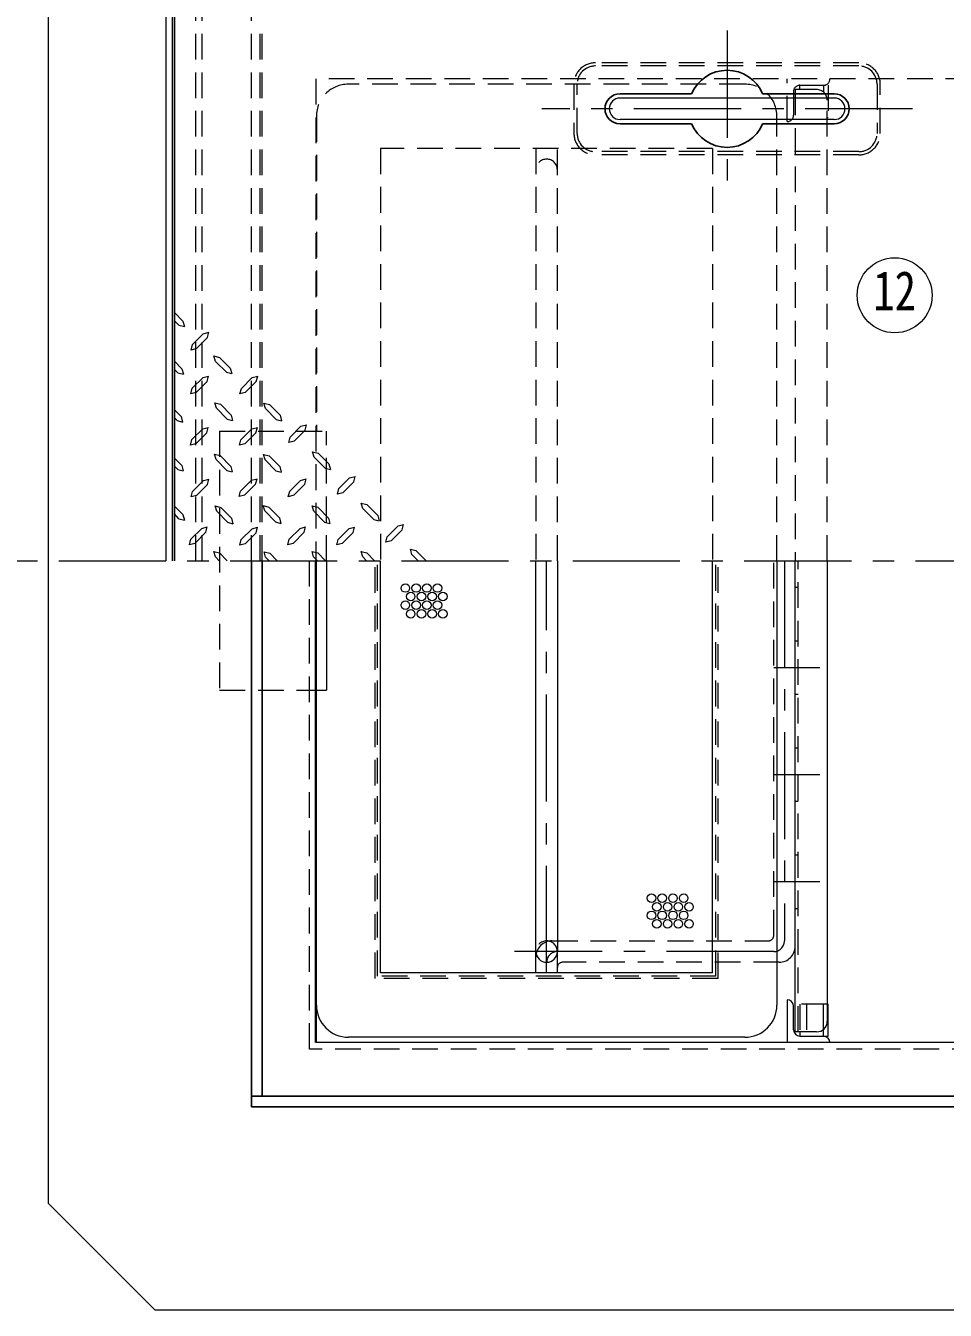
# Model space of a CAD drawing. Units: millimetres at full size, sheet at 1:10; details may follow other scales. Extents: x -2126 to 1924, y -1326 to 1484.
# Drawn here: x -1752 to -1322, y 584 to 1184 of the extents above; entities that cross this region are included whole.
import ezdxf
from ezdxf.enums import TextEntityAlignment as Align

# ---------------------------------------------------------------- set-up
doc = ezdxf.new("R2010")
doc.units = ezdxf.units.MM
doc.header["$LTSCALE"] = 10
doc.linetypes.add('CHAIN1', pattern=[8, 5, -1, 1, -1])
doc.linetypes.add('DASHED1', pattern=[1.8, 1.2, -0.6])
doc.layers.add('0-0_ﾚｲﾔ1', color=4, linetype='Continuous', lineweight=9)
doc.styles.add('ＭＳ ゴシック', font='')
doc.styles.get('ＭＳ ゴシック').set_extended_font_data('MS Gothic')

msp = doc.modelspace()

# ---------------------------------------------------------------- linework, layer by layer
at = {"layer": '0-0_ﾚｲﾔ1'}
for p, q in [((-1741.22, 1234.05), (-1741.22, 934.05)), ((-1678.32, 1045.9), (-1682.22, 1049.96)), ((-1680.17, 1043.97), (-1682.22, 1046.02)), ((-1680.17, 1043.97), (-1677.6, 1043.33)), ((-1678.32, 1045.9), (-1677.6, 1043.33)), ((-1668.76, 1040.04), (-1673.74, 1034.97)), ((-1666.83, 1038.19), (-1671.89, 1033.13)), ((-1668.76, 1040.04), (-1666.18, 1040.76)), ((-1666.83, 1038.19), (-1666.18, 1040.76)), ((-1678.72, 1023.64), (-1682.22, 1027.28)), ((-1663.77, 1029.67), (-1661.2, 1028.95)), ((-1663.05, 1027.1), (-1663.77, 1029.67)), ((-1657.99, 1022.04), (-1663.05, 1027.1)), ((-1656.14, 1023.97), (-1661.2, 1028.95)), ((-1680.57, 1021.72), (-1682.22, 1023.36)), ((-1680.57, 1021.72), (-1678, 1021.07)), ((-1678.72, 1023.64), (-1678, 1021.07)), ((-1668.84, 1019.63), (-1666.26, 1020.27)), ((-1666.91, 1017.78), (-1666.26, 1020.27)), ((-1657.99, 1022.04), (-1655.42, 1021.39)), ((-1656.14, 1023.97), (-1655.42, 1021.39)), ((-1645.93, 1019.55), (-1643.36, 1020.19)), ((-1644.01, 1017.7), (-1643.36, 1020.19)), ((-1668.84, 1019.63), (-1673.9, 1014.56)), ((-1645.93, 1019.55), (-1651, 1014.48)), ((-1663.37, 1007.73), (-1660.8, 1007.09)), ((-1662.65, 1005.24), (-1663.37, 1007.73)), ((-1679.04, 1001.39), (-1682.22, 1004.56)), ((-1657.59, 1000.1), (-1662.65, 1005.24)), ((-1655.74, 1002.03), (-1660.8, 1007.09)), ((-1655.74, 1002.03), (-1655.1, 999.46)), ((-1640.47, 1007.65), (-1637.9, 1007.01)), ((-1639.75, 1005.16), (-1640.47, 1007.65)), ((-1634.68, 1000.02), (-1639.75, 1005.16)), ((-1632.84, 1001.95), (-1637.9, 1007.01)), ((-1632.84, 1001.95), (-1632.19, 999.38)), ((-1680.97, 999.46), (-1682.22, 1000.7)), ((-1680.97, 999.46), (-1678.4, 998.81)), ((-1679.04, 1001.39), (-1678.4, 998.81)), ((-1669, 995.68), (-1674.06, 990.62)), ((-1669, 995.68), (-1666.43, 996.32)), ((-1667.07, 993.83), (-1666.43, 996.32)), ((-1657.59, 1000.1), (-1655.1, 999.46)), ((-1646.1, 995.6), (-1643.52, 996.24)), ((-1644.17, 993.75), (-1643.52, 996.24)), ((-1634.68, 1000.02), (-1632.19, 999.38)), ((-1623.19, 996.8), (-1628.26, 991.74)), ((-1623.19, 996.8), (-1620.62, 997.45)), ((-1621.26, 994.96), (-1620.62, 997.45)), ((-1646.1, 995.6), (-1651.16, 990.54)), ((-1663.53, 983.79), (-1660.96, 983.14)), ((-1662.81, 981.3), (-1663.53, 983.79)), ((-1640.63, 983.71), (-1638.06, 983.06)), ((-1639.91, 981.22), (-1640.63, 983.71)), ((-1617.73, 984.91), (-1615.16, 984.27)), ((-1617.01, 982.42), (-1617.73, 984.91)), ((-1610.1, 979.21), (-1615.16, 984.27)), ((-1678.8, 978.56), (-1682.22, 981.98)), ((-1680.65, 976.64), (-1682.22, 978.2)), ((-1678.8, 978.56), (-1678.08, 975.99)), ((-1657.75, 976.15), (-1662.81, 981.3)), ((-1655.9, 978.08), (-1660.96, 983.14)), ((-1655.9, 978.08), (-1655.26, 975.51)), ((-1634.85, 976.07), (-1639.91, 981.22)), ((-1633, 978), (-1638.06, 983.06)), ((-1633, 978), (-1632.35, 975.43)), ((-1611.94, 977.28), (-1617.01, 982.42)), ((-1610.1, 979.21), (-1609.45, 976.64)), ((-1680.65, 976.64), (-1678.08, 975.99)), ((-1668.68, 971.49), (-1666.1, 972.14)), ((-1666.75, 969.64), (-1666.1, 972.14)), ((-1657.75, 976.15), (-1655.26, 975.51)), ((-1646.26, 971.65), (-1643.68, 972.3)), ((-1644.33, 969.8), (-1643.68, 972.3)), ((-1634.85, 976.07), (-1632.35, 975.43)), ((-1623.35, 971.57), (-1620.78, 972.22)), ((-1621.43, 969.72), (-1620.78, 972.22)), ((-1611.94, 977.28), (-1609.45, 976.64)), ((-1600.45, 972.78), (-1605.51, 967.72)), ((-1600.45, 972.78), (-1597.88, 973.42)), ((-1598.52, 970.93), (-1597.88, 973.42)), ((-1668.68, 971.49), (-1673.74, 966.43)), ((-1646.26, 971.65), (-1651.32, 966.59)), ((-1623.35, 971.57), (-1628.42, 966.51)), ((-1640.79, 959.76), (-1638.22, 959.12)), ((-1640.07, 957.27), (-1640.79, 959.76)), ((-1594.99, 960.89), (-1592.42, 960.24)), ((-1594.26, 958.39), (-1594.99, 960.89)), ((-1587.35, 955.18), (-1592.42, 960.24)), ((-1678.32, 955.58), (-1682.22, 959.48)), ((-1680.17, 953.65), (-1682.22, 955.99)), ((-1678.32, 955.58), (-1677.6, 953.01)), ((-1663.21, 959.6), (-1660.64, 958.96)), ((-1662.49, 957.11), (-1663.21, 959.6)), ((-1657.43, 951.97), (-1662.49, 957.11)), ((-1655.58, 953.89), (-1660.64, 958.96)), ((-1655.58, 953.89), (-1654.93, 951.32)), ((-1635.01, 952.13), (-1640.07, 957.27)), ((-1633.16, 954.05), (-1638.22, 959.12)), ((-1633.16, 954.05), (-1632.51, 951.48)), ((-1617.89, 959.68), (-1615.32, 959.04)), ((-1617.17, 957.19), (-1617.89, 959.68)), ((-1612.1, 952.05), (-1617.17, 957.19)), ((-1610.26, 953.97), (-1615.32, 959.04)), ((-1610.26, 953.97), (-1609.61, 951.4)), ((-1589.2, 953.25), (-1594.26, 958.39)), ((-1587.35, 955.18), (-1586.71, 952.61)), ((-1680.17, 953.65), (-1677.6, 953.01)), ((-1669.48, 949.15), (-1674.54, 944.09)), ((-1669.48, 949.15), (-1666.91, 949.8)), ((-1667.55, 947.3), (-1666.91, 949.8)), ((-1657.43, 951.97), (-1654.93, 951.32)), ((-1646.01, 948.99), (-1651.08, 943.93)), ((-1646.01, 948.99), (-1643.44, 949.64)), ((-1644.09, 947.14), (-1643.44, 949.64)), ((-1635.01, 952.13), (-1632.51, 951.48)), ((-1623.6, 949.15), (-1628.66, 944.09)), ((-1623.6, 949.15), (-1621.02, 949.8)), ((-1621.67, 947.3), (-1621.02, 949.8)), ((-1612.1, 952.05), (-1609.61, 951.4)), ((-1600.69, 949.07), (-1605.76, 944.01)), ((-1600.69, 949.07), (-1598.12, 949.72)), ((-1598.76, 947.22), (-1598.12, 949.72)), ((-1589.2, 953.25), (-1586.71, 952.61)), ((-1577.79, 950.28), (-1582.85, 945.22)), ((-1577.79, 950.28), (-1575.22, 950.92)), ((-1575.86, 948.43), (-1575.22, 950.92)), ((-1663.77, 938.39), (-1661.2, 937.66)), ((-1663.05, 935.81), (-1663.77, 938.39)), ((-1661.28, 934.05), (-1663.05, 935.81)), ((-1657.59, 934.05), (-1661.2, 937.66)), ((-1640.31, 938.22), (-1637.74, 937.58)), ((-1639.67, 935.73), (-1640.31, 938.22)), ((-1637.98, 934.05), (-1639.67, 935.73)), ((-1634.34, 934.05), (-1637.74, 937.58)), ((-1617.89, 938.39), (-1615.32, 937.66)), ((-1617.25, 935.81), (-1617.89, 938.39)), ((-1615.48, 934.05), (-1617.25, 935.81)), ((-1611.7, 934.05), (-1615.32, 937.66)), ((-1594.99, 938.3), (-1592.42, 937.66)), ((-1594.26, 935.81), (-1594.99, 938.3)), ((-1592.5, 934.05), (-1594.26, 935.81)), ((-1588.8, 934.05), (-1592.42, 937.66)), ((-1564.66, 934.05), (-1569.51, 938.79)), ((-1585.97, 741.55), (-1585.97, 934.05)), ((-1430.97, 741.55), (-1430.97, 934.05)), ((-1400.97, 934.05), (-1400.97, 726.55)), ((-1615.97, 726.55), (-1615.97, 873.55)), ((-1513.47, 741.55), (-1513.47, 751.55)), ((-1503.47, 741.55), (-1503.47, 751.55)), ((-1430.97, 741.55), (-1585.97, 741.55)), ((-1390.22, 714.05), (-1390.22, 712.05)), ((-1415.97, 711.55), (-1600.97, 711.55))]:
    msp.add_line(p, q, dxfattribs=at)
at = {"layer": '0-0_ﾚｲﾔ1', "color": 7, "lineweight": 18}
for p, q in [((-1686.22, 1229.05), (-1686.22, 934.05)), ((-1683.22, 1226.05), (-1683.22, 934.05)), ((-1374.22, 1150.05), (-1474.22, 1150.05)), ((-1374.22, 1140.05), (-1474.22, 1140.05)), ((-1741.22, 934.05), (-1741.22, 634.05)), ((-1611.22, 934.05), (-1611.22, 873.55)), ((-1513.47, 751.55), (-1513.47, 934.05)), ((-1503.47, 934.05), (-1503.47, 751.55)), ((-1392.47, 714.05), (-1392.47, 934.05)), ((-1377.47, 934.05), (-1377.47, 719.05)), ((-1616.22, 873.55), (-1611.22, 873.55)), ((-1396.22, 729.05), (-1396.22, 709.05)), ((-1393.22, 715.05), (-1393.22, 726.05)), ((-1377.47, 727.05), (-1377.09, 727.05)), ((-1377.09, 712.05), (-1377.09, 727.05)), ((-1382.47, 714.05), (-1392.47, 714.05)), ((-1379.22, 712.05), (-1379.22, 715.25)), ((-716.22, 709.05), (-1616.22, 709.05)), ((-1390.22, 712.05), (-1377.09, 712.05)), ((-1741.22, 634.05), (-1691.22, 584.05)), ((-641.22, 584.05), (-1691.22, 584.05))]:
    msp.add_line(p, q, dxfattribs=at)
at = {"layer": '0-0_ﾚｲﾔ1', "color": 5, "lineweight": 25}
for p, q in [((-1682.22, 934.05), (-1682.22, 1225.05)), ((-1440.8, 1152.05), (-1474.22, 1152.05)), ((-1374.22, 1152.05), (-1407.63, 1152.05)), ((-1440.8, 1138.05), (-1474.22, 1138.05)), ((-1374.22, 1138.05), (-1407.63, 1138.05)), ((-1646.22, 934.05), (-1646.22, 679.05)), ((-1641.22, 934.05), (-1641.22, 684.05)), ((-1646.22, 684.05), (-686.22, 684.05)), ((-1646.22, 679.05), (-686.22, 679.05))]:
    msp.add_line(p, q, dxfattribs=at)
at = {"layer": '0-0_ﾚｲﾔ1', "color": 7, "linetype": 'DASHED1', "lineweight": 18}
for p, q in [((-1672.22, 934.05), (-1672.22, 1213.45)), ((-1642.22, 934.05), (-1642.22, 1185.05)), ((-1362.72, 1166.55), (-1485.72, 1166.55)), ((-1362.72, 1165.05), (-1485.72, 1165.05)), ((-1495.72, 1156.55), (-1495.72, 1133.55)), ((-1494.22, 1133.55), (-1494.22, 1156.55)), ((-1354.22, 1156.55), (-1354.22, 1133.55)), ((-1352.72, 1133.55), (-1352.72, 1156.55)), ((-1362.72, 1125.05), (-1485.72, 1125.05)), ((-1362.72, 1123.55), (-1485.72, 1123.55))]:
    msp.add_line(p, q, dxfattribs=at)
at = {"layer": '0-0_ﾚｲﾔ1', "linetype": 'DASHED1'}
for p, q in [((-1669.22, 934.05), (-1669.22, 1212.05)), ((-1646.22, 934.05), (-1646.22, 1189.05)), ((-1641.22, 934.05), (-1641.22, 1184.05)), ((-1616.22, 1159.05), (-1616.22, 934.05)), ((-716.22, 1159.05), (-1616.22, 1159.05)), ((-1396.22, 1139.05), (-1396.22, 1159.05)), ((-1415.97, 1156.55), (-1600.97, 1156.55)), ((-1393.22, 1153.05), (-1393.22, 1142.05)), ((-1392.47, 1154.05), (-1392.47, 934.05)), ((-1382.47, 1154.05), (-1392.47, 1154.05)), ((-1390.22, 1154.05), (-1390.22, 1156.05)), ((-1390.22, 1156.05), (-1377.09, 1156.05)), ((-1379.22, 1156.05), (-1379.22, 1152.85)), ((-1377.09, 1156.05), (-1377.09, 1141.05)), ((-1377.47, 934.05), (-1377.47, 1149.05)), ((-1615.97, 1141.55), (-1615.97, 994.55)), ((-1400.97, 934.05), (-1400.97, 1141.55)), ((-1377.47, 1141.05), (-1377.09, 1141.05)), ((-1585.97, 1126.55), (-1585.97, 934.05)), ((-1430.97, 1126.55), (-1585.97, 1126.55)), ((-1513.47, 1126.55), (-1513.47, 934.05)), ((-1503.47, 934.05), (-1503.47, 1126.55)), ((-1430.97, 1126.55), (-1430.97, 934.05)), ((-1661.22, 994.55), (-1661.22, 873.55)), ((-1661.22, 994.55), (-1611.22, 994.55)), ((-1611.22, 934.05), (-1611.22, 994.55)), ((-1619.22, 706.05), (-1619.22, 934.05)), ((-1615.97, 873.55), (-1615.97, 934.05)), ((-1588.47, 739.05), (-1588.47, 934.05)), ((-1587.47, 740.05), (-1587.47, 934.05)), ((-1429.47, 740.05), (-1429.47, 934.05)), ((-1428.47, 739.05), (-1428.47, 934.05)), ((-1402.47, 759.05), (-1402.47, 934.05)), ((-1390.97, 714.05), (-1390.97, 934.05)), ((-1390.97, 921.55), (-1392.47, 921.55)), ((-1390.97, 896.55), (-1392.47, 896.55)), ((-1661.22, 873.55), (-1616.22, 873.55)), ((-1390.97, 871.55), (-1392.47, 871.55)), ((-1390.97, 846.55), (-1392.47, 846.55)), ((-1390.97, 821.55), (-1392.47, 821.55)), ((-1390.97, 796.55), (-1392.47, 796.55)), ((-1390.97, 771.55), (-1392.47, 771.55)), ((-1505.97, 756.55), (-1404.97, 756.55)), ((-1399.97, 746.55), (-1500.97, 746.55)), ((-1428.47, 739.05), (-1588.47, 739.05)), ((-1429.47, 740.05), (-1587.47, 740.05)), ((-1377.47, 727.05), (-1390.22, 727.05)), ((-1390.22, 727.05), (-1390.22, 714.05)), ((-1387.22, 727.05), (-1387.22, 712.05)), ((-1379.22, 715.25), (-1379.22, 727.05)), ((-713.22, 706.05), (-1619.22, 706.05))]:
    msp.add_line(p, q, dxfattribs=at)
at = {"layer": '0-0_ﾚｲﾔ1', "linetype": 'CHAIN1'}
for p, q in [((-1424.22, 1181.55), (-1424.22, 1108.55)), ((-1337.72, 1145.05), (-1510.72, 1145.05)), ((-2056.22, 934.05), (-221.22, 934.05)), ((-1508.47, 741.55), (-1508.47, 934.05)), ((-1397.47, 934.05), (-1397.47, 756.55)), ((-1380.97, 884.05), (-1402.47, 884.05)), ((-1380.97, 834.05), (-1402.47, 834.05)), ((-1380.97, 784.05), (-1402.47, 784.05)), ((-1402.47, 751.55), (-1523.47, 751.55))]:
    msp.add_line(p, q, dxfattribs=at)
at = {"layer": '0-0_ﾚｲﾔ1', "color": 134, "lineweight": 35}
msp.add_line((-1616.22, 709.05), (-1616.22, 934.05), dxfattribs=at)
at = {"layer": '0-0_ﾚｲﾔ1'}
for points in [[(-1671.89, 1033.13), (-1674.46, 1032.4), (-1673.74, 1034.97)], [(-1666.91, 1017.78), (-1672.05, 1012.64), (-1674.54, 1011.99), (-1673.9, 1014.56)], [(-1644.01, 1017.7), (-1649.15, 1012.55), (-1651.64, 1011.91), (-1651, 1014.48)], [(-1667.07, 993.83), (-1672.21, 988.69), (-1674.7, 988.05), (-1674.06, 990.62)], [(-1644.17, 993.75), (-1649.31, 988.61), (-1651.8, 987.97), (-1651.16, 990.54)], [(-1621.26, 994.96), (-1626.41, 989.81), (-1628.9, 989.17), (-1628.26, 991.74)], [(-1666.75, 969.64), (-1671.89, 964.5), (-1674.38, 963.86), (-1673.74, 966.43)], [(-1644.33, 969.8), (-1649.47, 964.66), (-1651.96, 964.02), (-1651.32, 966.59)], [(-1621.43, 969.72), (-1626.57, 964.58), (-1629.06, 963.94), (-1628.42, 966.51)], [(-1598.52, 970.93), (-1603.67, 965.79), (-1606.16, 965.14), (-1605.51, 967.72)], [(-1575.86, 948.43), (-1581.01, 943.29), (-1583.5, 942.64), (-1582.85, 945.22)], [(-1667.55, 947.3), (-1672.69, 942.16), (-1675.18, 941.52), (-1674.54, 944.09)], [(-1644.09, 947.14), (-1649.23, 942), (-1651.72, 941.36), (-1651.08, 943.93)], [(-1621.67, 947.3), (-1626.81, 942.16), (-1629.3, 941.52), (-1628.66, 944.09)], [(-1598.76, 947.22), (-1603.91, 942.08), (-1606.4, 941.44), (-1605.76, 944.01)], [(-1568.47, 934.05), (-1571.36, 936.94), (-1572.09, 939.51), (-1569.51, 938.79)]]:
    msp.add_lwpolyline(points, dxfattribs=at)
at = {"layer": '0-0_ﾚｲﾔ1', "color": 7, "lineweight": 18}
msp.add_circle((-1345.99, 1057.98), 17.5, dxfattribs=at)
at = {"layer": '0-0_ﾚｲﾔ1'}
for centre in [(-1574.43, 921.29), (-1571.93, 917.29), (-1569.43, 921.29), (-1566.93, 917.29), (-1564.43, 921.29), (-1561.93, 917.29), (-1559.43, 921.29), (-1556.93, 917.29), (-1574.43, 913.29), (-1569.43, 913.29), (-1564.43, 913.29), (-1559.43, 913.29), (-1571.93, 909.29), (-1566.93, 909.29), (-1561.93, 909.29), (-1556.93, 909.29), (-1459.49, 776.46), (-1456.99, 772.46), (-1454.49, 776.46), (-1451.99, 772.46), (-1449.49, 776.46), (-1446.99, 772.46), (-1444.49, 776.46), (-1441.99, 772.46), (-1459.49, 768.46), (-1454.49, 768.46), (-1449.49, 768.46), (-1444.49, 768.46), (-1456.99, 764.46), (-1451.99, 764.46), (-1446.99, 764.46), (-1441.99, 764.46)]:
    msp.add_circle(centre, 2, dxfattribs=at)
at = {"layer": '0-0_ﾚｲﾔ1', "color": 7, "linetype": 'DASHED1', "lineweight": 18}
for centre, radius, start, end in [((-1485.72, 1156.55), 10, 90, 180), ((-1485.72, 1156.55), 8.5, 90, 180), ((-1362.72, 1156.55), 10, 0, 90), ((-1362.72, 1156.55), 8.5, 0, 90), ((-1485.72, 1133.55), 10, 180, 270), ((-1485.72, 1133.55), 8.5, 180, 270), ((-1362.72, 1133.55), 10, 270, 0), ((-1362.72, 1133.55), 8.5, 270, 0)]:
    msp.add_arc(centre, radius, start, end, dxfattribs=at)
at = {"layer": '0-0_ﾚｲﾔ1', "color": 5, "lineweight": 25}
for centre, radius, start, end in [((-1424.22, 1145.05), 18, 22.88538, 157.11462), ((-1474.22, 1145.05), 7, 90, 270), ((-1374.22, 1145.05), 7, 270, 90), ((-1424.22, 1145.05), 18, 202.88538, 337.11462)]:
    msp.add_arc(centre, radius, start, end, dxfattribs=at)
at = {"layer": '0-0_ﾚｲﾔ1', "linetype": 'DASHED1'}
for centre, radius, start, end in [((-1379.22, 1159.05), 3, 270, 0), ((-1600.97, 1141.55), 15, 90, 180), ((-1415.97, 1141.55), 15, 0, 90), ((-1390.22, 1153.05), 3, 90, 180), ((-1382.47, 1149.05), 5, 0, 90), ((-1396.22, 1142.05), 3, 270, 0), ((-1508.47, 1116.55), 5, 0, 180), ((-1505.97, 749.05), 7.5, 90, 180), ((-1508.47, 751.55), 5, 0, 180), ((-1404.97, 759.05), 2.5, 270, 0), ((-1399.97, 754.05), 7.5, 270, 0), ((-1500.97, 744.05), 2.5, 90, 180)]:
    msp.add_arc(centre, radius, start, end, dxfattribs=at)
at = {"layer": '0-0_ﾚｲﾔ1', "color": 7, "lineweight": 18}
for centre, radius, start, end in [((-1474.22, 1145.05), 5, 90, 270), ((-1374.22, 1145.05), 5, 270, 90), ((-1508.47, 751.55), 5, 180, 0), ((-1396.22, 726.05), 3, 0, 90), ((-1390.22, 715.05), 3, 180, 270), ((-1382.47, 719.05), 5, 270, 0), ((-1379.22, 709.05), 3, 0, 90)]:
    msp.add_arc(centre, radius, start, end, dxfattribs=at)
at = {"layer": '0-0_ﾚｲﾔ1', "linetype": 'CHAIN1'}
for centre, start, end in [((-1402.47, 756.55), 270, 0), ((-1503.47, 746.55), 90, 180)]:
    msp.add_arc(centre, 5, start, end, dxfattribs=at)
at = {"layer": '0-0_ﾚｲﾔ1'}
for centre, start, end in [((-1600.97, 726.55), 180, 270), ((-1415.97, 726.55), 270, 0)]:
    msp.add_arc(centre, 15, start, end, dxfattribs=at)

# ---------------------------------------------------------------- texts
at = {"layer": '0-0_ﾚｲﾔ1', "color": 7, "style": 'ＭＳ ゴシック', "width": 0.8}
msp.add_text('12', height=18.33, dxfattribs=at).set_placement((-1355.99, 1045.48), align=Align.BOTTOM_LEFT)

doc.saveas('drawing.dxf')
